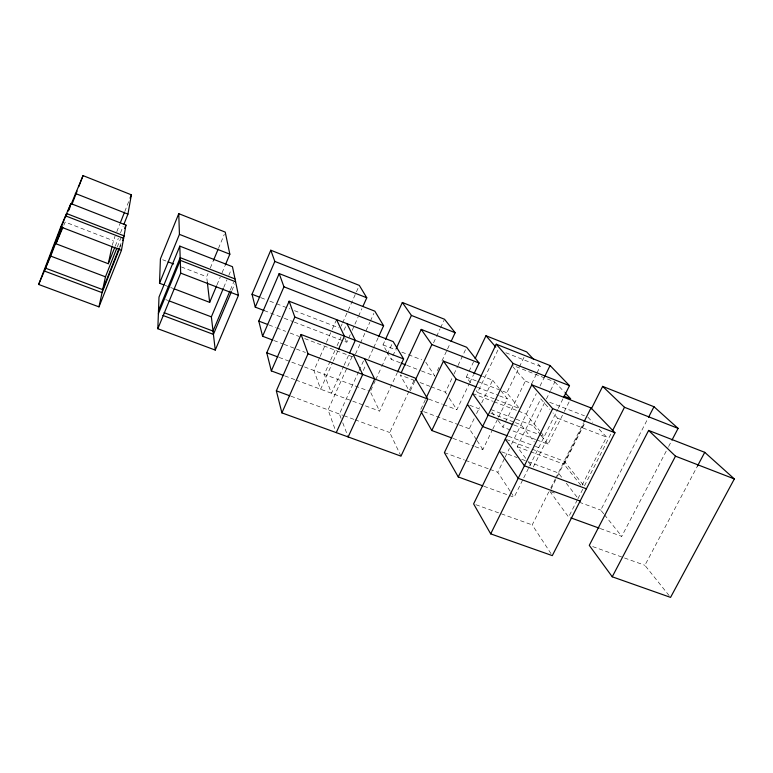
<?xml version="1.0" encoding="UTF-8"?>
<svg xmlns="http://www.w3.org/2000/svg" width="773" height="773" viewBox="0 0 773 773"><rect width="100%" height="100%" fill="white"/><g stroke="black" fill="none" stroke-linecap="round" stroke-linejoin="round"><path stroke-width="0.58" stroke-dasharray="3.87 2.9" d="M112.269 245.263L115.032 236.18M116.8 231.707L119.892 223.89M124.753 211.589L129.613 199.299M115.274 246.085L118.327 238.374M120.511 232.857L123.129 226.247M117.245 247.099L120.733 238.297M119.593 247.051L121.825 241.447M120.076 247.225L120.955 245.012M207.348 282.56L206.671 276.744L208.024 273.478M210.295 268.038L213.464 260.414M218.44 248.442L224.325 234.296M217.01 284.841L220.218 277.178M222.044 272.801L224.798 266.231M223.745 287.411L226.953 279.778M228.789 275.41L231.079 269.961M230.335 290.02L233.61 282.251M231.91 290.551L234.683 283.981M63.782 225.32L65.164 222.073L113.264 240.654M319.693 357.484L313.925 370.47L320.66 389.234L332.786 362.151M320.177 356.411L325.955 343.425M326.428 342.342L331.723 330.438M332.206 329.356L336.535 319.626M341.154 326.119L342.139 323.916M342.623 322.814L358.334 287.604M330.187 361.126L324.274 374.354L331.482 393.254L343.637 366.257M330.68 360.025L335.115 350.111M337.086 345.695L341.028 336.883M343.985 330.274L346.932 323.655M333.269 361.068L338.12 350.237M294.339 322.138L346.816 342.275L348.275 339.018M348.758 337.936L350.217 334.68M352.169 330.342L358.015 317.317M358.498 316.234L361.909 308.63M344.12 365.175L348.981 354.382M352.121 356.517L328.071 409.854L335.472 430.455M355.483 354.082L359.957 344.178M360.45 343.077L369.881 322.177M370.383 321.075L373.852 313.374M358.604 371.716L339.415 414.019L341.077 418.386M359.087 370.625L364.508 358.691M363.281 370.489L365.755 365.03M368.731 358.479L373.195 348.652M373.697 347.56L378.161 337.743M386.548 351.077L383.012 344.874L384.993 340.526M370.779 390.52L373.262 385.08M373.765 383.997L375.253 380.731M375.755 379.649L381.224 367.687M381.727 366.595L392.172 343.763M400.192 362.769L391.254 359.339L395.679 349.696M352.73 401.148L379.562 411.11L397.109 373.079M400.984 456.138L389.747 432.532L409.023 391.099M409.526 390.007L415.111 378.016M410.328 390.858L414.83 381.166M433.556 342.874L436.049 337.511M436.552 336.439L440.05 328.921M440.552 327.849L444.05 320.341M437.383 370.654L438.909 367.397M441.953 360.894L447.036 350.063M447.548 348.981L450.089 343.56M420.841 409.304L425.363 399.67M446.678 394.162L445.412 392.22L453.5 375.098M454.002 374.026L457.548 366.528M458.051 365.465L466.148 348.333M470.564 382.848L466.332 377.069L473.569 361.841M443.422 404.637L456.853 409.719L469.269 383.659M469.791 382.577L473.405 374.973M494.16 398.839L477.598 392.481L498.092 349.686L496.575 347.947M476.41 439.615L469.298 428.744L474.487 417.951M476.564 413.632L479.675 407.158M481.753 402.849L492.643 380.181L482.584 376.277M518.809 407.661L506.866 392.723L518.838 368.016M519.359 366.933L524.567 356.189M475.105 446.61L482.883 449.5L492.285 430.126M492.807 429.054L498.025 418.29M498.546 417.207L507.426 398.916L500.034 389.544M535.631 439.518L502.923 427.14L525.35 381.099L512.75 366.576M531.727 383.669L536.491 373.919M537.022 372.837L540.201 366.334L536.211 362.093M510.19 491.242L497.754 472.235L504.634 458.215M505.155 457.133L509.388 448.504M511.504 444.195L536.317 393.602M540.027 386.046L544.26 377.417M525.717 458.35L517.214 446.717L540.762 398.849L549.922 409.41M540.646 434.957L533.235 425.701L545.873 400.076M546.405 399.003L550.086 391.534M550.608 390.462L554.821 381.92L512.296 365.204M483.956 486.285L514.113 497.242L523.215 478.912M523.746 477.84L529.099 467.047M529.64 465.974L557.691 409.439M558.222 408.366L563.053 398.626M533.322 466.989L557.565 418.222L552.985 412.937M536.762 439.943L548.047 444.214L563.817 412.521M564.338 411.468L570.648 398.791M551.014 553.642L532.211 524.896L548.733 492.024M550.859 487.782L555.13 479.299M555.661 478.236L583.499 422.86M550.927 489.241L556.85 477.453M557.391 476.381L584.33 422.812M580.881 485.27L564.106 464.302L584.61 423.556M582.156 485.115L606.583 437.093L598.437 428.406M577.354 499.822L568.59 517.04L549.854 491.386M577.904 498.749L583.934 486.913M584.475 485.831L611.327 433.112M603.732 513.842L600.737 510.093L647.938 418.444M600.254 528.539L621.734 536.346L668.046 447.625M668.606 446.562L671.399 441.209M669.089 595.558L644.895 565.295L697.401 466.187M475.868 504.701L532.211 524.896M592.688 546.579L623.328 557.565M624.458 557.971L644.895 565.295M290.967 396.211L342.768 415.256M343.888 415.671L353.957 419.372M355.068 419.778L389.747 432.532M444.398 452.62L464.409 459.974M465.52 460.379L488.865 468.969M489.976 469.375L497.754 472.235M550.985 491.802L554.376 493.048M579.248 502.199L600.737 510.093M501.677 451.838L517.234 457.626M521.669 459.278L558.328 472.941L562.686 478.564M284.783 375.9L294.88 379.649M296.001 380.065L351.609 400.733M452.91 438.359L473.994 446.195M279.121 357.416L369.156 391.186M423.672 411.632L458.176 424.57M459.288 424.986L469.298 428.744M517.214 446.717L529.495 451.316M530.616 451.741L564.106 464.302M508.441 436.233L534.249 445.953M535.37 446.369L538.733 447.644L537.254 445.731M506.392 439.518L530.848 448.707M531.959 449.123L564.203 461.239L584.166 486.043M165.693 299.586L167.915 300.426M273.874 340.507L282.889 343.917M284.02 344.343L295.286 348.604M296.417 349.038L305.432 352.449M428.86 399.129L442.301 404.211M469.684 405.245L481.956 409.922M490.894 413.313L514.335 422.232M515.446 422.657L521.031 424.783L534.307 441.924M513.948 424.966L538.655 434.349M539.776 434.774L544.269 436.484L540.52 431.817M165.093 285.372L169.548 287.073M170.659 287.498L172.891 288.348M268.859 324.931L275.584 327.491M276.705 327.916L285.662 331.327M290.146 333.037L299.103 336.458M304.707 338.593L352.875 356.952M414.512 380.442L400.163 374.973L408.115 388.935M420.029 382.548L429.962 386.336M431.063 386.751L445.412 392.22M490.874 409.555L533.235 425.701M264.202 310.562L283.179 317.848M284.29 318.283L293.228 321.703M406.898 365.349L420.309 370.499M421.43 370.924L434.841 376.074L425.063 361.117M495.261 399.264L518.451 408.163M472.632 393.554L492.739 401.264M493.86 401.689L517.321 410.685M518.441 411.11L526.258 414.106L539.767 430.89M162.63 259.728L165.934 261.003M181.346 266.956L206.671 276.744M260.955 297.711L265.41 299.441M269.874 301.161L275.459 303.316M276.57 303.75L289.962 308.92M294.426 310.649L339.057 327.887M383.012 344.874L396.288 350.005M401.825 352.14L407.352 354.276M408.463 354.71L421.739 359.832M466.332 377.069L476.468 380.983M477.598 381.418L506.866 392.723M477.318 387.321L498.508 395.476M499.619 395.911L507.426 398.916M557.565 418.222L606.583 437.093M549.729 402.327L584.485 415.816M525.35 381.099L531.979 383.688M505.851 352.759L540.201 366.334M554.821 381.92L564.319 392.046M587.847 417.12L592.727 422.329M541.38 435.885L548.047 444.214M604.486 514.779L621.734 536.346M492.643 380.181L499.29 388.616M566.319 483.26L577.943 498.266M476.187 390.558L477.598 392.481M491.831 411.97L495.3 416.715M498.073 420.502L502.923 427.14M528.548 462.225L532.085 467.076M449.219 398.056L456.853 409.719M477.057 440.6L482.883 449.5M510.847 492.246L514.113 497.242M387.128 352.101L391.254 359.339M344.768 337.985L346.816 342.275M370.798 392.694L379.562 411.11M342.748 422.754L348.159 436.948"/><path stroke-width="1.16" d="M157.827 328.738L159.006 297.064L179.809 246.123L232.451 266.685L238.442 295.354L215.261 350.072L157.827 328.738L180.669 273.111L179.809 246.123M163.973 284.947L159.518 283.247L160.426 258.878L178.766 213.657L225.233 232.113L229.842 254.182L225.262 265.129M121.458 250.307L125.97 225.088L70.894 203.579L60.748 226.933L38.65 284.464L98.973 306.871L121.458 250.307L60.748 226.933M123.999 224.044L127.932 214.121L131.381 194.825L83.04 175.616L71 204.623M98.973 306.871L105.466 276.811L116.81 248.201M62.4 226.991L55.946 243.766L108.288 263.719L112.027 246.423M38.65 284.464L50.709 256.095L61.879 227.04M65.744 216.981L67.029 213.628M67.889 211.396L70.894 203.579M68.845 210.208L70.14 206.855M71.976 204.372L77.078 191.095M78.788 186.67L83.04 175.616M120.337 222.769L124.318 212.71M130.057 198.178L131.381 194.825M108.288 263.719L114.839 247.186M124.656 228.393L125.97 225.088M119.148 248.172L102.693 289.633L45.568 268.192M123.158 238.084L124.047 235.842L66.575 213.532L44.361 271.023L102.046 292.638L119.641 248.336M122.714 240.577L123.593 238.364L65.56 215.86M159.518 283.247L179.433 234.364L178.766 213.657M158.504 310.591L180.177 257.641L235.011 278.927M158.378 313.751L180.264 260.327L235.61 281.787M213.464 260.414L217.986 249.534M174.002 288.773L209.667 302.359L216.546 285.942M215.261 350.072L211.367 316.862L223.291 288.503M229.871 291.131L213.029 331.057L164.069 312.679M231.446 291.643L213.416 334.371L162.871 315.432M55.946 243.766L62.864 227.494M264.202 310.562L255.264 307.132L252.027 294.262L270.792 250.22L359.319 285.401L366.779 297.779L362.885 306.466M255.264 307.132L274.821 261.429L270.792 250.22M272.743 340.081L262.598 336.245L258.781 321.085L279.188 273.584L374.847 311.181L383.611 325.733L378.654 336.651M262.598 336.245L283.942 286.802L279.188 273.584M283.662 375.485L271.333 370.905L266.762 352.788L289.131 301.228L393.167 341.589L403.622 358.943L397.602 371.987M271.333 370.905L294.822 317.056L289.131 301.228M276.348 390.838L301.093 334.487L415.111 378.016L427.788 399.061L400.984 456.138L281.903 412.879L276.348 390.838L289.846 395.795M281.903 412.879L308.031 353.773L301.093 334.487M338.603 349.154L344.42 336.158L336.535 319.626M349.473 353.3L355.3 340.342L346.932 323.655M336.255 432.619L362.701 374.451L353.106 354.343M385.485 339.444L402.337 302.494L444.543 319.268L455.171 332.719L451.103 341.395M348.159 436.948L374.673 378.983L364.508 358.691M396.172 348.623L411.4 315.423L402.337 302.494M401.168 372.808L421.217 329.404L466.65 347.261L479.096 363.03L473.926 373.89M415.333 380.094L431.865 344.574L421.217 329.404M426.367 397.525L443.451 361.097L481.463 375.842M451.799 437.953L431.817 430.522L456.128 379.166L443.451 361.097M475.124 358.575L485.975 335.733L526.655 351.889L533.824 359.542M563.594 397.544L569.498 385.65L550.086 365.542L496.227 344.188L444.398 452.62L458.263 476.951L482.835 485.879M458.263 476.951L513.088 363.455L496.227 344.188M531.805 384.819L473.607 503.89L490.691 533.863L552.309 555.623L614.96 432.754L591.007 407.931L531.805 384.819L552.685 408.666L614.96 432.754M544.791 376.335L550.086 365.542M490.691 533.863L552.685 408.666M584.03 421.787L591.007 407.931M591.335 408.878L602.65 386.374L653.977 406.724L678.095 428.387L671.95 440.146M612.419 430.957L624.478 407.284L602.65 386.374M648.489 417.381L653.977 406.724M648.624 430.426L589.277 545.361L612.245 576.793L670.558 597.384L734.35 478.931L704.744 452.331L648.624 430.426L675.496 456.167L734.35 478.931M612.245 576.793L675.496 456.167M697.401 466.187L704.744 452.331M570.851 517.862L599.123 528.133M580.117 501.088L518.2 478.303L499.455 451.007M586.388 488.797L524.403 465.781L505.281 439.103M266.762 352.788L277.99 357M507.32 435.808L482.632 426.512L467.443 404.395M50.709 256.095L105.466 276.811M169.036 300.852L211.367 316.862M308.031 353.773L427.788 399.061M512.828 424.541L488.111 415.159L472.632 393.554M258.781 321.085L267.738 324.496M401.313 363.204L405.786 364.914M168.137 261.854L173.635 263.98M252.027 294.262L259.834 297.286M180.669 273.111L238.442 295.354M294.822 317.056L403.622 358.943M456.128 379.166L476.197 386.887M283.942 286.802L383.611 325.733M431.865 344.574L479.096 363.03M564.019 396.201L570.648 398.791L565.111 392.887M513.088 363.455L569.498 385.65M624.478 407.284L678.095 428.387M75.3 193.434L127.932 214.121M179.433 234.364L229.842 254.182M274.821 261.429L366.779 297.779M411.4 315.423L455.171 332.719M485.975 335.733L495.822 347.077M420.908 411.391L431.817 430.522M207.348 282.56L209.667 302.359"/></g></svg>
